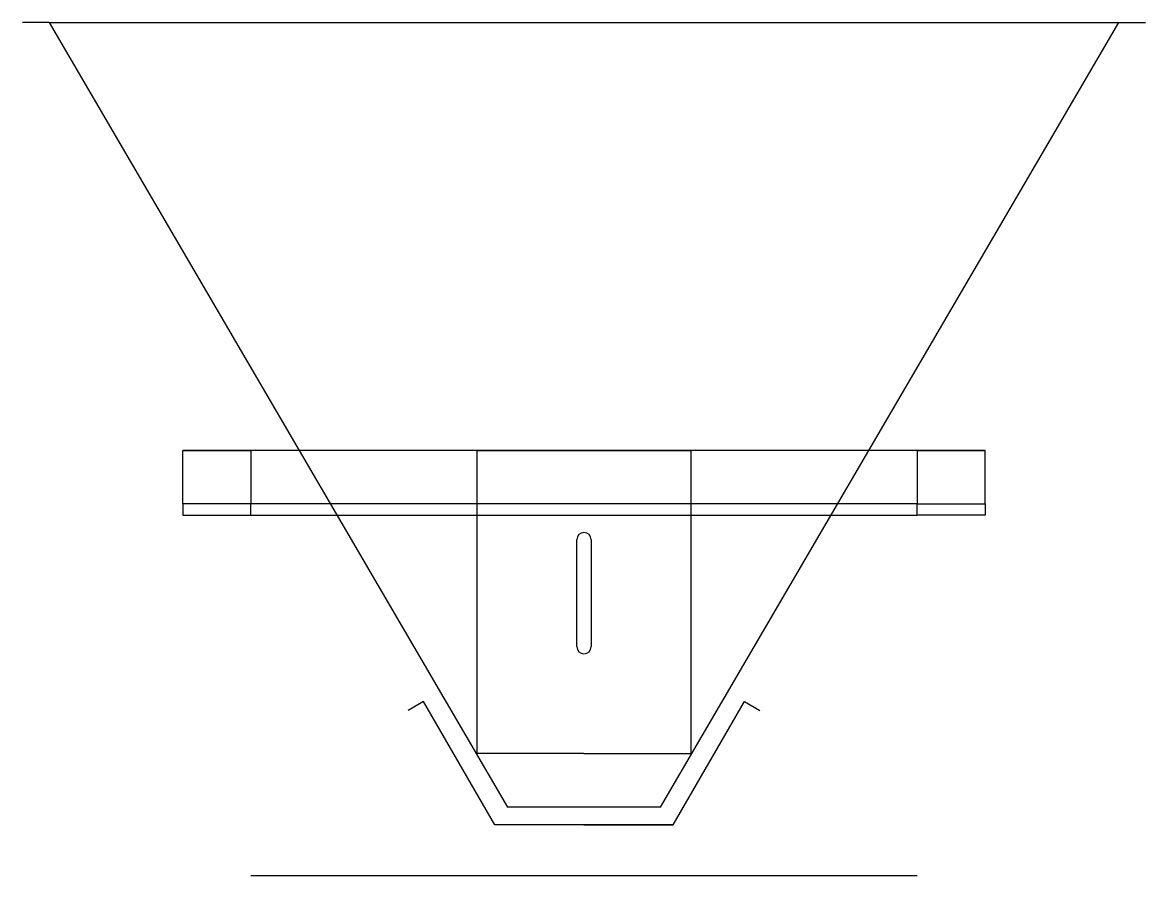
# Model space of a CAD drawing. Header units: centimetres. Extents: x -4347 to 28631, y 41590 to 109107.
# Drawn here: x 12109 to 12739, y 48000 to 48478 of the extents above; entities that cross this region are included whole.
import ezdxf

# ---------------------------------------------------------------- set-up
doc = ezdxf.new("R2010")
doc.units = ezdxf.units.CM
doc.header["$LTSCALE"] = 0.5

msp = doc.modelspace()

# ---------------------------------------------------------------- linework, layer by layer
for p, q in [((12124.201, 48477.94), (12109.201, 48477.94)), ((12124.201, 48477.94), (12724.201, 48477.94)), ((12124.201, 48477.94), (12381.201, 48037.94)), ((12467.201, 48037.94), (12724.201, 48477.94)), ((12724.201, 48477.94), (12739.201, 48477.94)), ((12237.301, 48237.94), (12199.201, 48237.94)), ((12199.201, 48237.94), (12237.301, 48237.94)), ((12199.201, 48207.94), (12199.201, 48237.94)), ((12649.201, 48237.94), (12199.201, 48237.94)), ((12237.301, 48237.94), (12237.301, 48207.94)), ((12364.201, 48067.94), (12364.201, 48237.94)), ((12364.201, 48237.94), (12484.201, 48237.94)), ((12484.201, 48237.94), (12484.201, 48067.94)), ((12611.101, 48237.94), (12649.201, 48237.94)), ((12649.201, 48237.94), (12611.101, 48237.94)), ((12611.101, 48237.94), (12611.101, 48207.94)), ((12649.201, 48207.94), (12649.201, 48237.94)), ((12237.301, 48207.94), (12199.201, 48207.94)), ((12237.301, 48207.94), (12199.201, 48207.94)), ((12199.201, 48207.94), (12199.201, 48201.59)), ((12237.301, 48201.59), (12237.301, 48207.94)), ((12611.101, 48207.94), (12237.301, 48207.94)), ((12611.101, 48207.94), (12649.201, 48207.94)), ((12611.101, 48207.94), (12649.201, 48207.94)), ((12611.101, 48201.59), (12611.101, 48207.94)), ((12649.201, 48207.94), (12649.201, 48201.59)), ((12199.201, 48201.59), (12237.301, 48201.59)), ((12237.301, 48201.59), (12611.101, 48201.59)), ((12649.201, 48201.59), (12611.101, 48201.59)), ((12420.201, 48127.94), (12420.201, 48187.94)), ((12428.201, 48187.94), (12428.201, 48127.94)), ((12334.201, 48097.222), (12325.541, 48092.222)), ((12374.201, 48027.94), (12334.201, 48097.222)), ((12474.201, 48027.94), (12514.201, 48097.222)), ((12514.201, 48097.222), (12522.861, 48092.222)), ((12424.201, 48067.94), (12364.201, 48067.94)), ((12424.201, 48067.94), (12484.201, 48067.94)), ((12424.201, 48037.94), (12381.201, 48037.94)), ((12424.201, 48037.94), (12381.201, 48037.94)), ((12467.201, 48037.94), (12424.201, 48037.94)), ((12467.201, 48037.94), (12424.201, 48037.94)), ((12474.201, 48027.94), (12374.201, 48027.94)), ((12424.201, 48027.94), (12474.201, 48027.94))]:
    msp.add_line(p, q)
at = {"color": 11, "true_color": 0xf27172}
msp.add_line((12237.301, 47999.59), (12611.101, 47999.59), dxfattribs=at)
for centre, start, end in [((12424.201, 48187.94), 0, 180), ((12424.201, 48127.94), 180, 0)]:
    msp.add_arc(centre, 4, start, end)

doc.saveas('drawing.dxf')
